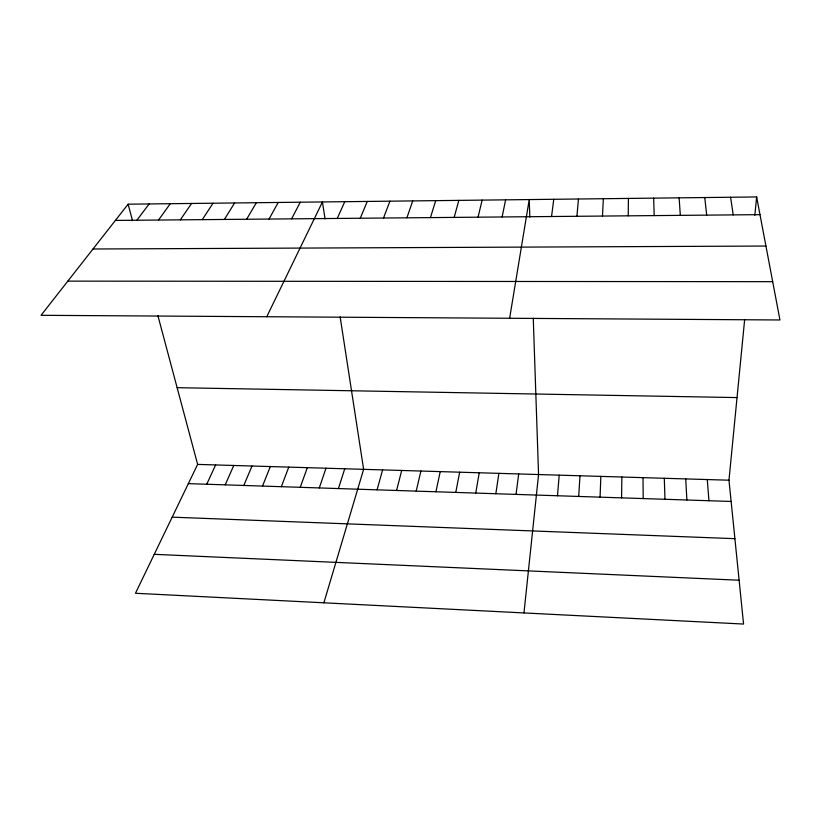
<?xml version="1.0" encoding="UTF-8"?>
<svg xmlns="http://www.w3.org/2000/svg" width="821" height="821" viewBox="0 0 821 821"><rect width="100%" height="100%" fill="white"/><g stroke="black" fill="none" stroke-linecap="round" stroke-linejoin="round"><path stroke-width="1.23" d="M628.229 215.831L628.414 198.425M621.569 497.865L621.866 477.011M600.069 497.157L600.849 476.396M602.481 216.067L603.343 198.713M578.713 496.459L579.965 475.77M557.49 495.761L559.204 475.154M576.927 216.292L578.456 199M157.899 315.675L197.625 464.399L135.465 593.265L743.559 624.052L728.966 480.203L744.657 319.513M754.838 215.338L756.634 196.948L128.117 204.193L41.05 315.305L779.95 319.974L756.634 196.948M523.972 612.938L538.566 474.538L533.26 318.189M551.558 216.518L553.754 199.287M516.06 494.396L518.667 473.943M495.843 493.729L498.881 473.358M509.636 318.261L529.227 199.575L529.822 217.124M475.749 493.072L479.218 472.773M455.778 492.415L459.668 472.188M502.144 216.96L505.603 199.842M435.93 491.769L440.23 471.613M416.196 491.122L420.906 471.038M478.068 217.175L482.132 200.108M396.584 490.476L401.705 470.464M454.177 217.391L458.836 200.386M377.085 489.829L382.607 469.899M323.874 602.809L363.621 469.335L340.13 316.814M430.45 217.606L435.705 200.652M338.437 488.567L344.748 468.77M319.287 487.931L325.988 468.216M406.898 217.811L412.737 200.909M300.25 487.315L307.331 467.662M383.51 218.027L389.924 201.176M281.326 486.689L288.776 467.108M262.515 486.073L270.345 466.564M360.286 218.232L367.274 201.443M243.806 485.457L252.006 466.01M225.211 484.842L233.769 465.476M337.236 218.437L344.779 201.699M206.728 484.236L215.646 464.932M266.763 316.732L322.437 201.956L325.054 218.95M291.609 218.848L300.25 202.212M269.042 219.053L278.216 202.469M246.628 219.248L256.337 202.715M224.379 219.453L234.601 202.972M202.274 219.648L213.019 203.218M180.333 219.843L191.57 203.464M158.535 220.038L170.275 203.711M136.891 220.233L149.124 203.957M115.392 220.428L759.989 214.65M93.009 248.999L765.942 246.043M67.825 281.131L772.694 281.675M177.131 387.686L737.042 397.58M197.625 464.399L728.966 480.203M188.348 483.641L731.121 501.457M172.174 517.158L734.898 538.679M154.245 554.329L739.116 580.221M128.117 204.193L132.509 220.664M730.598 197.245L733.225 214.886M704.767 197.543L706.676 215.133M707.281 479.556L708.933 500.728M679.121 197.84L680.322 215.369M685.72 478.92L686.879 500.01M664.302 478.274L664.969 499.291M653.67 198.138L654.173 215.595M643.017 477.648L643.192 498.573"/></g></svg>
